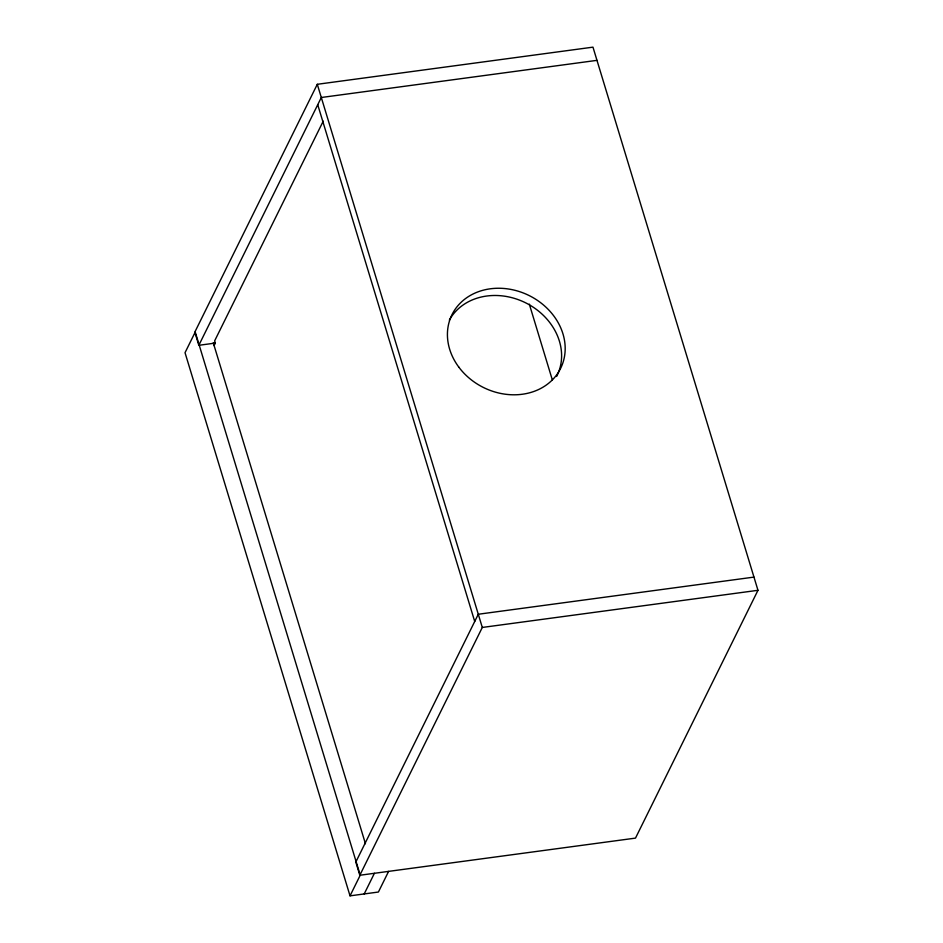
<?xml version="1.0" encoding="UTF-8"?>
<svg xmlns="http://www.w3.org/2000/svg" width="943" height="943" viewBox="0 0 943 943"><rect width="100%" height="100%" fill="white"/><g stroke="black" fill="none" stroke-linecap="round" stroke-linejoin="round"><path stroke-width="1.41" d="M753.964 577.104L478.29 614.247L355.817 862.055L359.825 875.257L635.499 838.115L757.972 590.306L592.97 47.15L317.296 84.292L194.824 332.101L198.832 345.303L214.886 343.134M198.832 345.303L321.304 97.494L596.99 60.352M323.225 121.175L214.65 340.859L215.346 343.122L214.12 345.598M359.825 875.257L482.297 627.449L317.296 84.292M388.61 871.379L378.402 892.031L350.03 895.85L360.226 875.198M364.21 893.94L374.418 873.289M482.297 627.449L757.972 590.306M529.318 304.129L552.409 380.159M317.732 104.72L474.718 621.472M213.259 342.781L365.448 843.737M359.802 873.796L195.236 332.042L185.028 352.694L350.03 895.85M449.363 320.078A60.588 51.335 26.3 0 1 527.066 303.552A60.588 51.335 26.3 0 1 556.594 376.481M458.758 367.051A60.588 51.335 26.3 0 0 560.166 369.255A60.588 51.335 26.3 0 0 499.955 288.263A60.588 51.335 26.3 0 0 458.758 367.051"/></g></svg>
